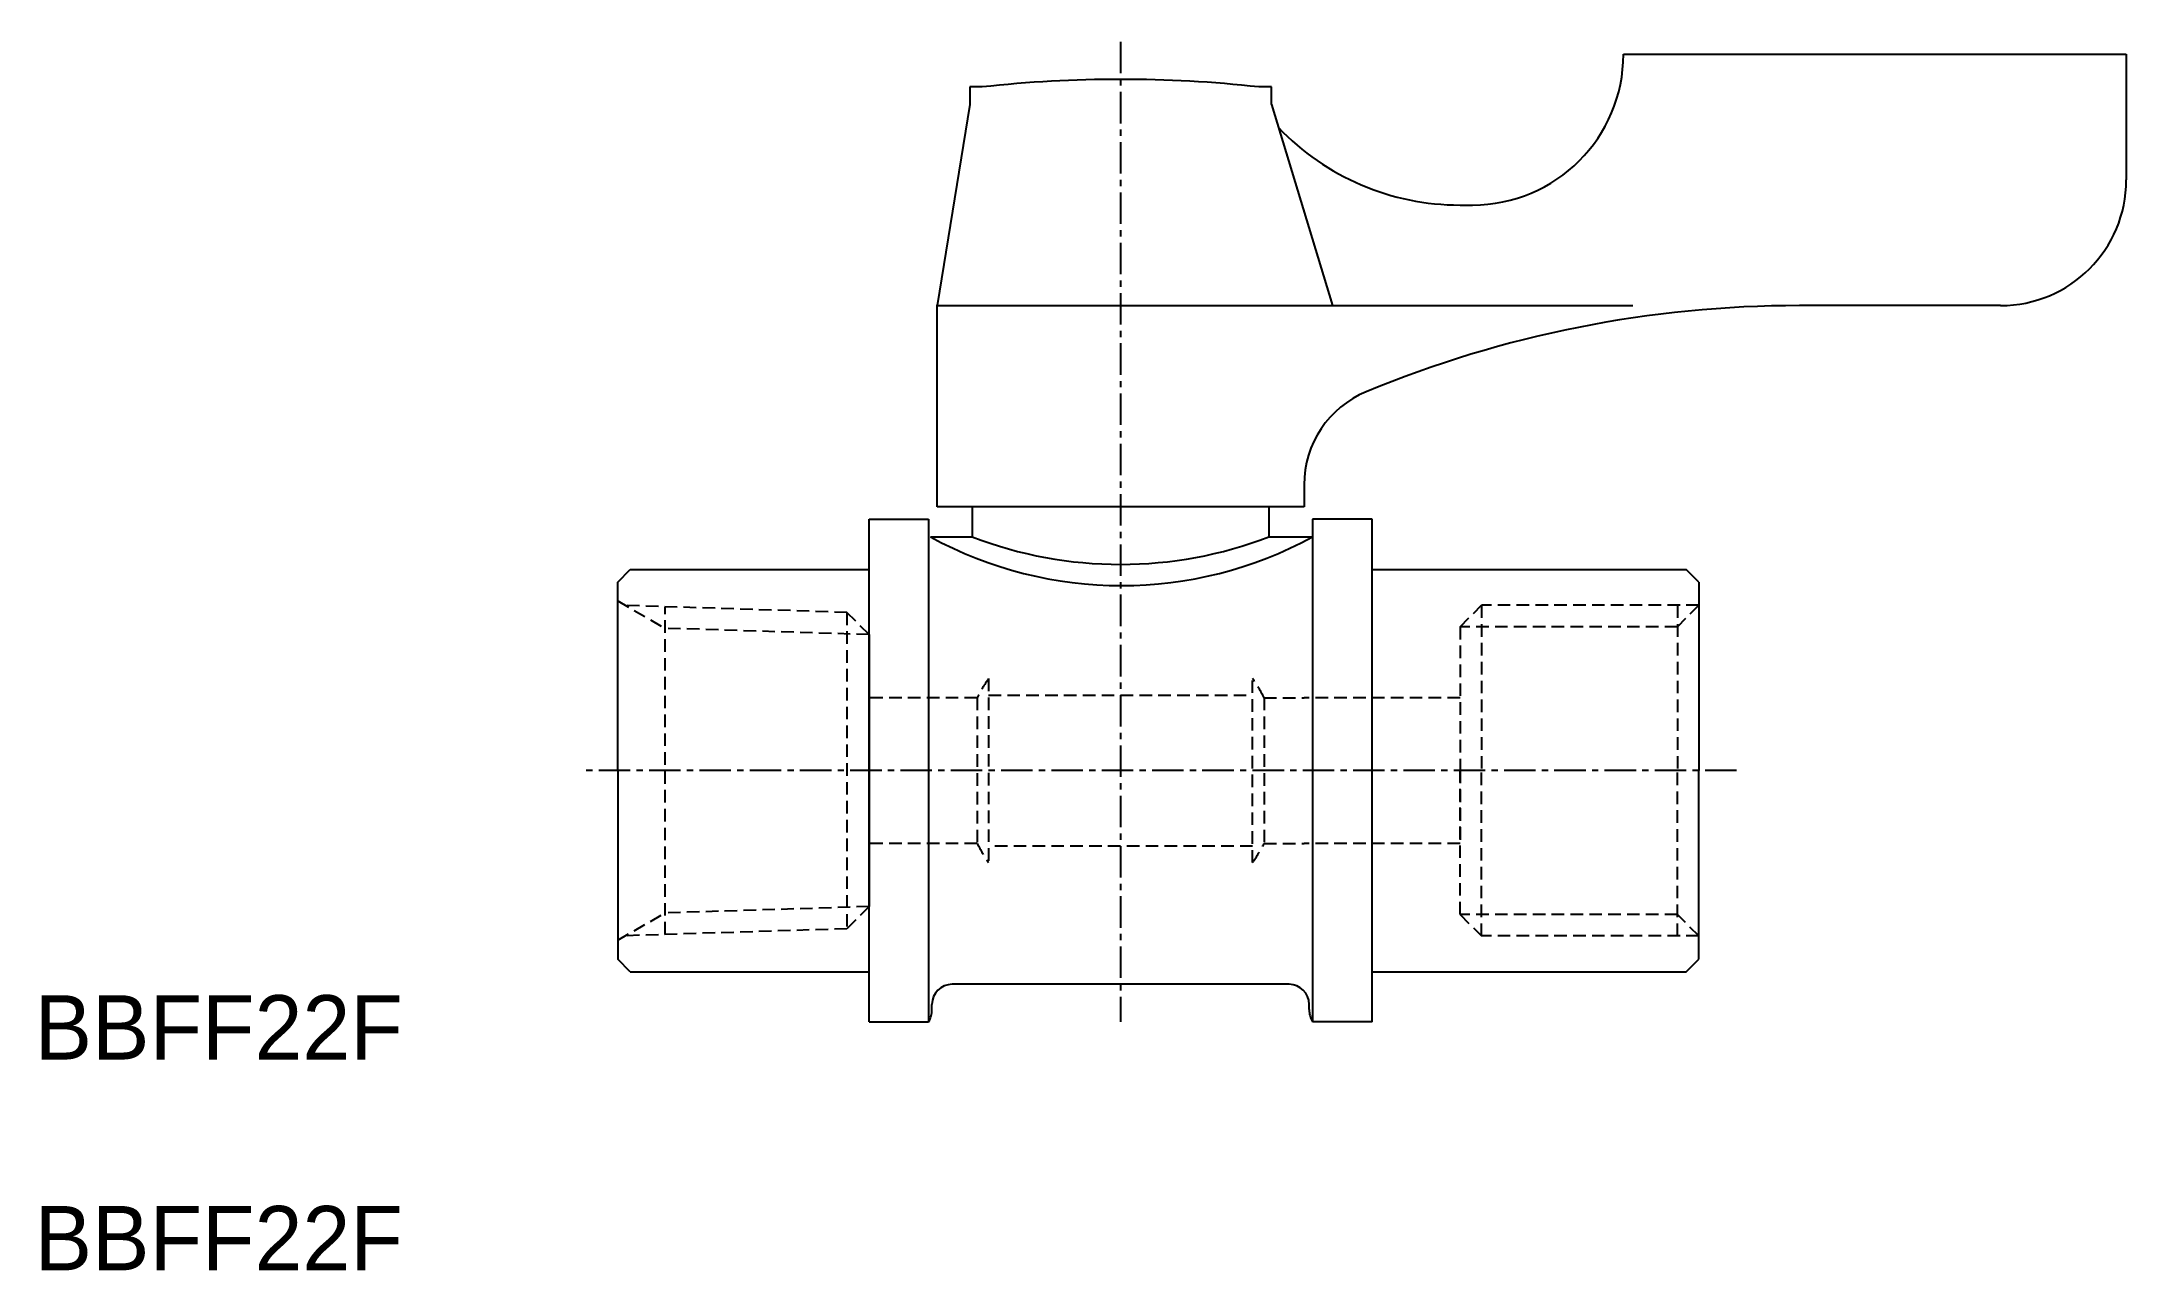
# Model space of a CAD drawing. Extents: x 319.4 to 402.3, y 308 to 356.9.
import ezdxf

# ---------------------------------------------------------------- set-up
doc = ezdxf.new("R2010")
doc.units = 0
doc.linetypes.add('CENTER', pattern=[2, 1.25, -0.25, 0.25, -0.25])
doc.linetypes.add('DASHED', pattern=[0.75, 0.5, -0.25])
doc.layers.get('0').update_dxf_attribs({"linetype": 'CONTINUOUS'})
doc.layers.add('CENTER', color=1, linetype='CENTER')

msp = doc.modelspace()

# ---------------------------------------------------------------- linework, layer by layer
at = {"color": 7, "linetype": 'CONTINUOUS'}
for p, q in [((382.267, 356.372), (402.267, 356.372)), ((382.267, 356.372), (382.267, 356.372)), ((402.267, 356.372), (402.267, 351.372)), ((356.767, 355.072), (356.267, 355.072)), ((356.267, 355.072), (356.267, 354.372)), ((368.267, 355.072), (367.767, 355.072)), ((368.267, 354.372), (368.267, 355.072)), ((356.267, 354.372), (354.967, 346.372)), ((368.267, 354.372), (370.691, 346.372)), ((375.767, 350.372), (376.267, 350.372)), ((354.934, 346.372), (382.647, 346.372)), ((354.967, 338.372), (354.967, 346.372)), ((397.267, 346.372), (389.267, 346.372)), ((369.567, 339.247), (369.567, 338.372)), ((369.567, 338.372), (354.967, 338.372)), ((356.367, 338.372), (356.367, 337.172)), ((368.167, 338.372), (368.167, 337.172)), ((352.267, 317.872), (352.267, 337.872)), ((352.267, 337.872), (354.633, 337.872)), ((354.633, 337.872), (354.633, 317.872)), ((372.267, 337.872), (369.901, 337.872)), ((369.901, 337.872), (369.901, 317.872)), ((372.267, 317.872), (372.267, 337.872)), ((354.704, 337.172), (356.367, 337.172)), ((368.167, 337.172), (369.901, 337.172)), ((342.267, 335.372), (342.767, 335.872)), ((342.767, 335.872), (352.267, 335.872)), ((372.267, 335.872), (384.767, 335.872)), ((385.267, 335.372), (384.767, 335.872)), ((342.267, 327.872), (342.267, 335.372)), ((385.267, 335.372), (385.267, 327.872)), ((352.267, 333.282), (352.267, 322.462)), ((342.267, 327.872), (342.267, 320.372)), ((385.267, 320.372), (385.267, 327.872)), ((342.767, 319.872), (342.267, 320.372)), ((384.767, 319.872), (385.267, 320.372)), ((342.767, 319.872), (352.267, 319.872)), ((368.967, 319.372), (355.567, 319.372)), ((372.267, 319.872), (384.767, 319.872)), ((354.767, 318.372), (354.767, 318.572)), ((369.767, 318.372), (369.767, 318.572)), ((352.267, 317.872), (354.633, 317.872)), ((372.267, 317.872), (369.901, 317.872))]:
    msp.add_line(p, q, dxfattribs=at)
at = {"color": 3, "linetype": 'DASHED'}
for p, q in [((342.267, 334.622), (344.149, 333.536)), ((351.384, 334.165), (342.581, 334.441)), ((344.149, 321.352), (344.149, 334.392)), ((351.384, 334.165), (351.384, 321.578)), ((352.267, 333.282), (351.384, 334.165)), ((375.767, 333.594), (376.623, 334.45)), ((385.267, 334.45), (376.623, 334.45)), ((376.623, 334.45), (376.623, 327.872)), ((384.411, 334.45), (384.411, 327.872)), ((385.267, 334.45), (384.411, 333.594)), ((352.267, 333.282), (344.149, 333.536)), ((384.411, 333.594), (375.767, 333.594)), ((375.767, 333.594), (375.767, 327.872)), ((357.017, 331.532), (357.017, 324.212)), ((357.017, 330.872), (367.517, 330.872)), ((367.517, 324.212), (367.517, 331.532)), ((356.562, 330.772), (352.267, 330.772)), ((356.562, 330.772), (356.562, 324.972)), ((367.973, 330.772), (369.567, 330.772)), ((367.973, 330.772), (367.973, 324.972)), ((375.767, 330.772), (369.567, 330.772)), ((375.767, 327.872), (375.767, 324.972)), ((375.767, 322.149), (375.767, 327.872)), ((376.623, 321.293), (376.623, 327.872)), ((384.411, 321.293), (384.411, 327.872)), ((356.562, 324.972), (352.267, 324.972)), ((367.517, 324.872), (357.017, 324.872)), ((367.973, 324.972), (369.567, 324.972)), ((375.767, 324.972), (369.567, 324.972)), ((342.267, 321.122), (344.149, 322.208)), ((352.267, 322.462), (344.149, 322.208)), ((352.267, 322.462), (351.384, 321.578)), ((384.411, 322.149), (375.767, 322.149)), ((375.767, 322.149), (376.623, 321.293)), ((385.267, 321.293), (384.411, 322.149)), ((351.384, 321.578), (342.581, 321.303)), ((385.267, 321.293), (376.623, 321.293))]:
    msp.add_line(p, q, dxfattribs=at)
at = {"color": 7, "linetype": 'CONTINUOUS'}
for centre, radius, start, end in [((376.267, 356.372), 6, 270, 0), ((362.267, 304.805), 50.567, 83.75574, 96.24426), ((375.767, 360.372), 10, 223.76009, 270), ((397.267, 351.372), 5, 270, 0), ((389.267, 301.372), 45, 90, 112.5151), ((373.567, 339.247), 4, 112.5151, 180), ((362.303, 351.091), 15.859, 241.36939, 298.63061), ((362.267, 352.525), 16.448, 248.97945, 291.02055), ((355.567, 318.572), 0.8, 90, 180), ((368.967, 318.572), 0.8, 0, 90), ((353.767, 318.372), 1, 330, 0), ((370.767, 318.372), 1, 180, 210)]:
    msp.add_arc(centre, radius, start, end, dxfattribs=at)
at = {"color": 3, "linetype": 'DASHED'}
for start, end in [(145.11609, 153.05564), (26.94436, 34.88391), (206.94436, 214.88391), (325.11609, 333.05564)]:
    msp.add_arc((362.267, 327.872), 6.4, start, end, dxfattribs=at)
at = {"layer": 'CENTER', "color": 1, "linetype": 'CENTER'}
for p, q in [((362.267, 356.872), (362.267, 317.872)), ((386.767, 327.872), (340.767, 327.872))]:
    msp.add_line(p, q, dxfattribs=at)

# ---------------------------------------------------------------- texts
at = {"color": 7, "linetype": 'CONTINUOUS'}
for p in [(319.077, 316.377), (319.077, 307.992)]:
    msp.add_text('BBFF22F', height=2.5597, dxfattribs=at).set_placement(p)

doc.saveas('drawing.dxf')
